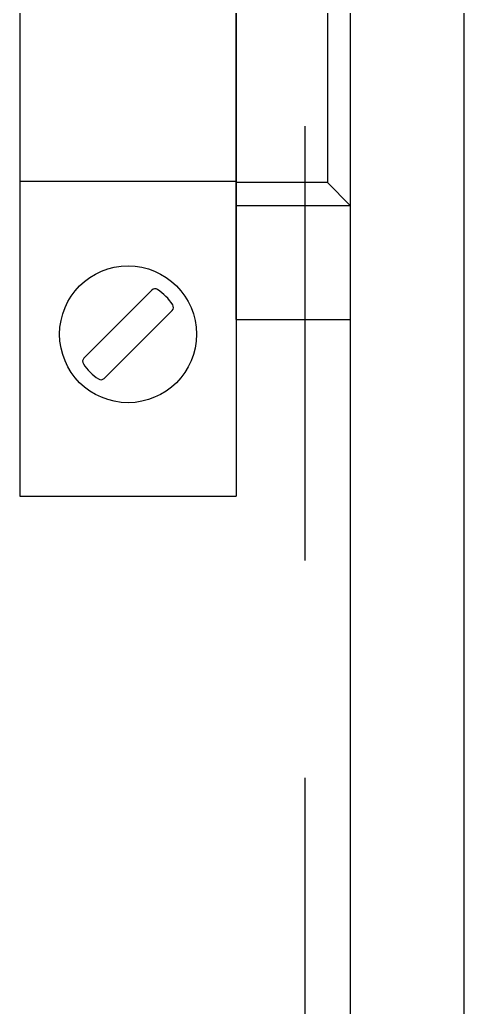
# Model space of a CAD drawing. Header units: millimetres. Extents: x -208796 to -83323, y 30910 to 103951.
# Drawn here: x -110152.79 to -110133.29, y 32880.57 to 32923.86 of the extents above; entities that cross this region are included whole.
import ezdxf

# ---------------------------------------------------------------- set-up
doc = ezdxf.new("R2010")
doc.units = ezdxf.units.MM
doc.header["$LTSCALE"] = 3
doc.linetypes.add('HIDDEN', pattern=[9.525, 6.35, -3.175])
doc.layers.add('1', color=3, linetype='Continuous')
doc.layers.add('@.VISIBLE', color=7, linetype='Continuous')

# ---------------------------------------------------------------- blocks, each defined once
blk = doc.blocks.new('*U184')
at = {"layer": '@.VISIBLE', "color": 6}
blk.add_lwpolyline([(3105.25, 1953.157), (3704.25, 1953.157), (3704.25, 2752.157), (3105.25, 2752.157)], close=True, dxfattribs=at)
at = {"layer": '@.VISIBLE', "color": 151}
blk.add_lwpolyline([(3110.25, 2747.157), (3699.25, 2747.157), (3699.25, 1958.157), (3110.25, 1958.157)], close=True, dxfattribs=at)
at = {"layer": '@.VISIBLE', "color": 151, "linetype": 'HIDDEN'}
blk.add_lwpolyline([(3112.25, 2745.157), (3697.25, 2745.157), (3697.25, 1960.157), (3112.25, 1960.157)], close=True, dxfattribs=at)
blk = doc.blocks.new('*U99')
at = {"layer": '1', "color": 7}
for p, q in [((26.958, 67.2063), (26.958, 16.7063)), ((36.458, 67.2063), (36.458, 16.7063)), ((36.458, 24.4563), (36.458, 59.4563)), ((40.458, 53.4563), (40.458, 30.4563)), ((36.458, 30.5063), (26.958, 30.5063)), ((40.458, 30.4563), (36.458, 30.4563)), ((40.458, 30.4563), (41.458, 29.4563)), ((36.458, 29.4563), (41.458, 29.4563)), ((41.458, 29.4563), (41.458, 24.4563)), ((29.7738, 22.761), (32.7533, 25.7406)), ((30.6627, 21.8721), (33.6423, 24.8516)), ((36.458, 24.4563), (41.458, 24.4563)), ((26.958, 16.7063), (36.458, 16.7063))]:
    blk.add_line(p, q, dxfattribs=at)
blk.add_circle((31.708, 23.8063), 3, dxfattribs=at)
for centre, radius, start, end in [((32.8947, 25.5992), 0.2, 56.4992, 135), ((31.708, 23.8063), 2.35, 33.5008, 56.4992), ((33.5009, 24.993), 0.2, 315, 33.5008), ((29.9152, 22.6196), 0.2, 135, 213.5008), ((31.708, 23.8063), 2.35, 213.5008, 236.4992), ((30.5213, 22.0135), 0.2, 236.4992, 315)]:
    blk.add_arc(centre, radius, start, end, dxfattribs=at)

msp = doc.modelspace()

# ---------------------------------------------------------------- block references
msp.add_blockref('*U99', (-110179.745, 32886.262))
at = {"layer": '@.VISIBLE'}
msp.add_blockref('*U184', (-113837.537, 30716.964), dxfattribs=at)

doc.saveas('drawing.dxf')
